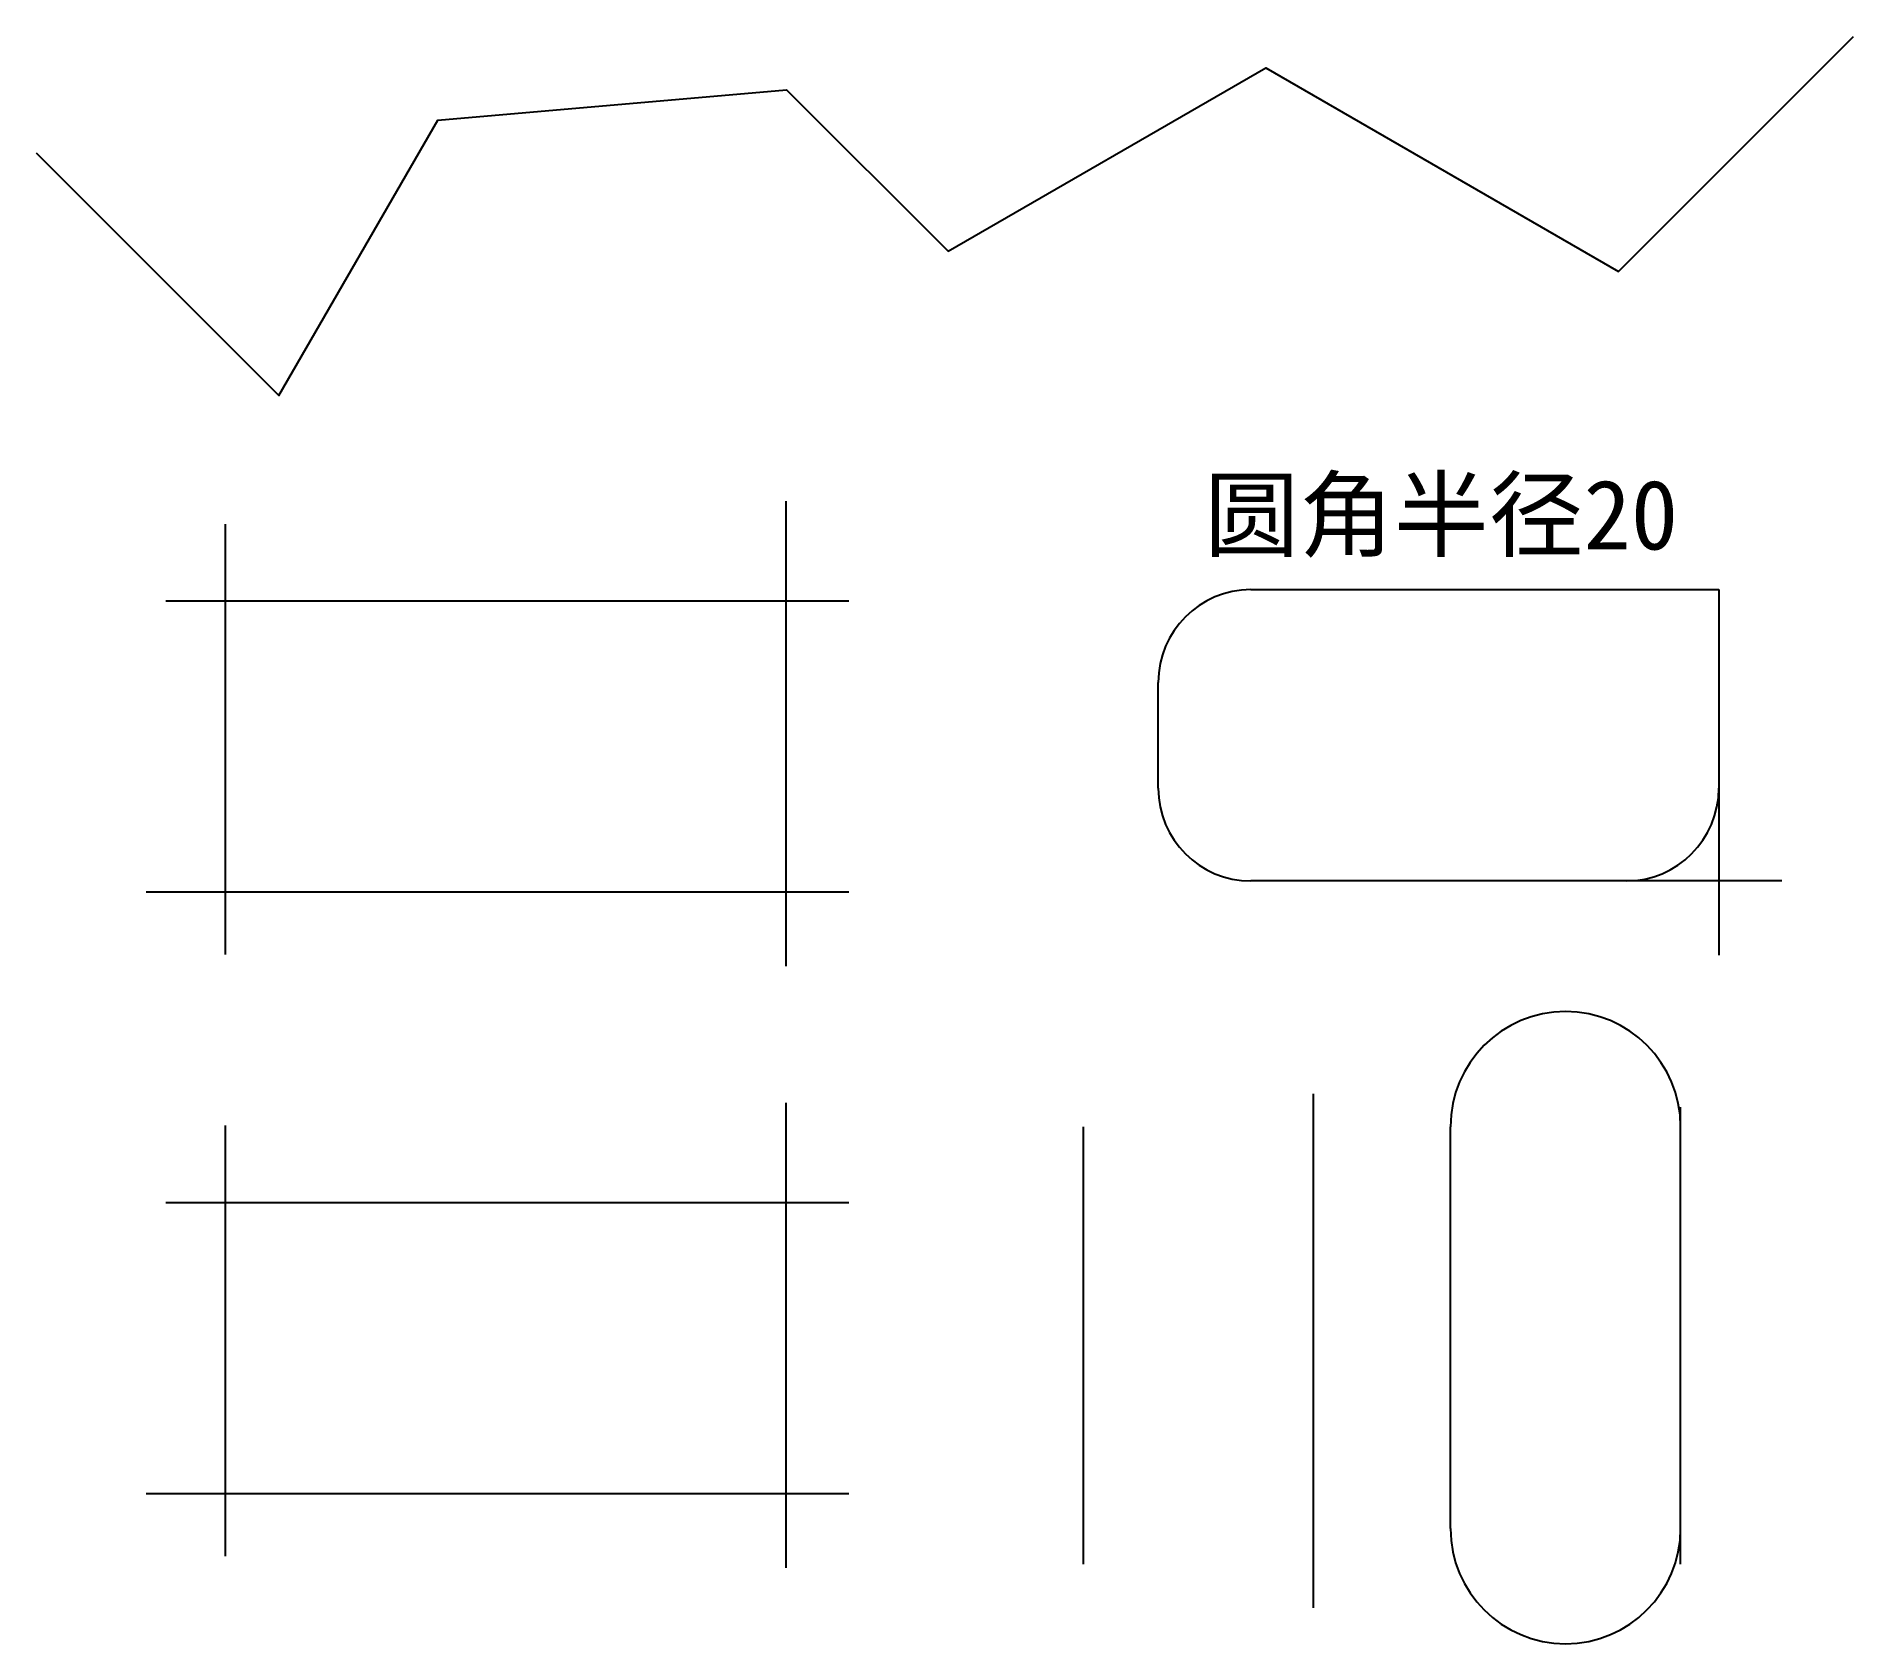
# Model space of a CAD drawing. Header units: millimetres. Extents: x 20 to 412, y 32 to 379.
import ezdxf

# ---------------------------------------------------------------- set-up
doc = ezdxf.new("R2010")
doc.units = ezdxf.units.MM
doc.styles.add('样式 1', font='SimSun.ttf')

msp = doc.modelspace()

# ---------------------------------------------------------------- linework, layer by layer
for p, q in [((181.67, 278.43), (181.67, 178.08)), ((60.73, 180.6), (60.73, 273.46)), ((47.87, 256.92), (195.26, 256.92)), ((195.26, 194.06), (43.66, 194.06)), ((295.5, 39.66), (295.5, 150.55)), ((181.67, 148.64), (181.67, 48.29)), ((374.71, 49.08), (374.71, 147.67)), ((60.73, 50.81), (60.73, 143.68)), ((245.85, 49.08), (245.85, 143.46)), ((325.06, 56.74), (325.06, 143.46)), ((47.87, 127.13), (195.26, 127.13)), ((195.26, 64.27), (43.66, 64.27))]:
    msp.add_line(p, q)
at = {"color": 1}
for p, q in [((282.02, 259.33), (382.96, 259.33)), ((382.96, 259.33), (382.96, 180.49)), ((262.02, 216.47), (262.02, 239.33)), ((396.55, 196.47), (282.02, 196.47))]:
    msp.add_line(p, q, dxfattribs=at)
msp.add_lwpolyline([(19.95, 353.54), (72.27, 301.23), (106.55, 360.61), (181.84, 367.19), (216.7, 332.34), (285.2, 371.89), (361.3, 327.95), (412.05, 378.71)])
for centre, start, end in [((282.02, 239.33), 90, 180), ((282.02, 216.47), 180, 270), ((362.96, 216.47), 270, 360)]:
    msp.add_arc(centre, 20, start, end, dxfattribs=at)
for centre, start, end in [((349.89, 143.46), 0, 180), ((349.89, 56.74), 180, 0)]:
    msp.add_arc(centre, 24.83, start, end)

# ---------------------------------------------------------------- texts
at = {"style": '样式 1'}
msp.add_text('圆角半径20', height=15, dxfattribs=at).set_placement((271.94, 268))

doc.saveas('drawing.dxf')
